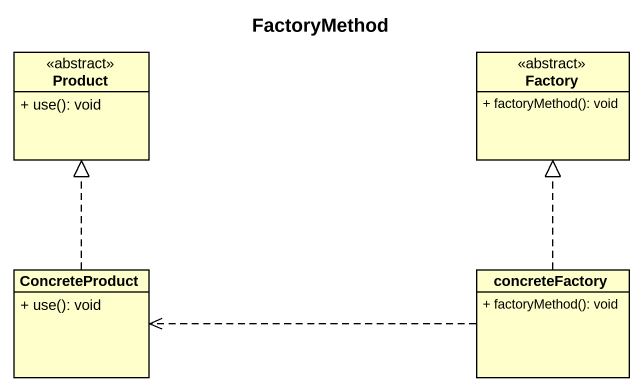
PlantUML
@startuml
title FactoryMethod
hide circle
hide empty members
skinparam classAttributeIconSize 0
class Product <<abstract>> {
  + use(): void
}
class Factory <<abstract>> {
  + factoryMethod(): void
}
class ConcreteProduct {
  + use(): void
}
class concreteFactory {
  + factoryMethod(): void
}
ConcreteProduct .up.|> Product
concreteFactory .up.|> Factory
concreteFactory .left.> ConcreteProduct
@enduml
